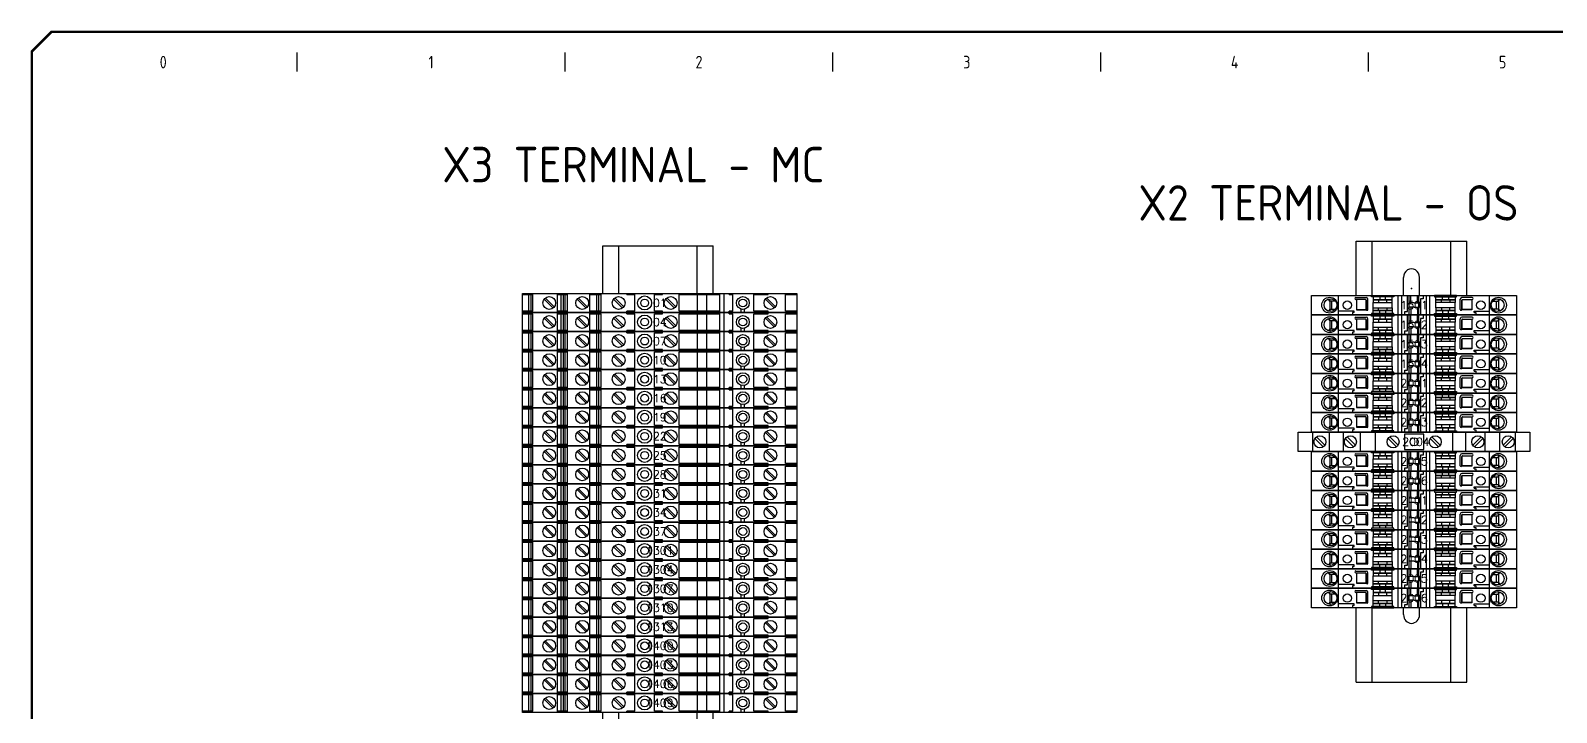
# Model space of a CAD drawing. Header units: inches. Extents: x 0 to 840, y 0 to 593.
# Drawn here: x 0.4 to 484.6, y 376.6 to 593 of the extents above; entities that cross this region are included whole.
import ezdxf
from ezdxf.enums import TextEntityAlignment as Align

# ---------------------------------------------------------------- set-up
doc = ezdxf.new("R2010")
doc.units = ezdxf.units.IN
doc.header["$MEASUREMENT"] = 0
for name, color, linetype in [('PSYMS', 7, 'Continuous'), ('PTAG', 150, 'Continuous'), ('PTERM', 4, 'Continuous'), ('SYMS', 7, 'Continuous'), ('TITLE', 7, 'Continuous')]:
    doc.layers.add(name, color=color, linetype=linetype)
doc.styles.add('ITALIC', font='ITALIC')
doc.styles.add('SIMPLEX', font='simplex')
doc.styles.add('WD', font='txt.shx')
doc.styles.add('WD_IEC', font='isocp2.shx', dxfattribs={"width": 0.9, "height": 4})

# ---------------------------------------------------------------- blocks, each defined once
blk = doc.blocks.new('VDIN7029')
for p, q in [((-17.53, 139.92), (17.53, 139.92)), ((-17.53, 0), (-17.53, 139.92)), ((-12.45, 0), (-12.45, 139.92)), ((12.45, 0), (12.45, 139.92)), ((17.53, 0), (17.53, 139.92)), ((-2.54, 121.51), (-2.54, 128.42)), ((2.54, 121.51), (2.54, 128.42)), ((-2.54, 71.47), (-2.54, 78.39)), ((2.54, 71.47), (2.54, 78.39)), ((-2.54, 21.44), (-2.54, 28.35)), ((2.54, 21.44), (2.54, 28.35)), ((-17.53, 0), (17.53, 0))]:
    blk.add_line(p, q)
for centre, start_param, end_param in [((0, 128.42), 4.712386, 7.853986), ((0, 121.51), 1.570796, 4.712386), ((0, 78.39), 4.712386, 7.853986), ((0, 71.47), 1.570796, 4.712386), ((0, 28.35), 4.712386, 7.853986), ((0, 21.44), 1.570796, 4.712386)]:
    blk.add_ellipse(centre, major_axis=(0, 2.77), ratio=0.917668, start_param=start_param, end_param=end_param)
for p in [(0, 124.97), (0, 74.93), (0, 24.89)]:
    blk.add_point(p)
blk = doc.blocks.new('VDIN7144$$1')
for p, q in [((-17.53, 850), (17.53, 850)), ((-17.53, 349.1), (-17.53, 850)), ((-12.45, 349.1), (-12.45, 850)), ((12.45, 349.1), (12.45, 850)), ((17.53, 349.1), (17.53, 850)), ((-2.54, 822.04), (-2.54, 828.96)), ((2.54, 822.04), (2.54, 828.96)), ((-2.54, 772.01), (-2.54, 778.92)), ((2.54, 772.01), (2.54, 778.92)), ((-2.54, 721.97), (-2.54, 728.88)), ((2.54, 721.97), (2.54, 728.88)), ((-2.54, 671.93), (-2.54, 678.84)), ((2.54, 671.93), (2.54, 678.84)), ((-2.54, 621.89), (-2.54, 628.8)), ((2.54, 621.89), (2.54, 628.8)), ((-2.54, 571.85), (-2.54, 578.77)), ((2.54, 571.85), (2.54, 578.77)), ((-2.54, 521.82), (-2.54, 528.73)), ((2.54, 521.82), (2.54, 528.73)), ((-2.54, 471.78), (-2.54, 478.69)), ((2.54, 471.78), (2.54, 478.69)), ((-2.54, 421.74), (-2.54, 428.65)), ((2.54, 421.74), (2.54, 428.65)), ((-2.54, 371.7), (-2.54, 378.61)), ((2.54, 371.7), (2.54, 378.61))]:
    blk.add_line(p, q)
for centre, start_param, end_param in [((0, 828.96), 4.712386, 7.853986), ((0, 822.04), 1.570796, 4.712386), ((0, 778.92), 4.712386, 7.853986), ((0, 772.01), 1.570796, 4.712386), ((0, 728.88), 4.712386, 7.853986), ((0, 721.97), 1.570796, 4.712386), ((0, 678.84), 4.712386, 7.853986), ((0, 671.93), 1.570796, 4.712386), ((0, 628.8), 4.712386, 7.853986), ((0, 621.89), 1.570796, 4.712386), ((0, 578.77), 4.712386, 7.853986), ((0, 571.85), 1.570796, 4.712386), ((0, 528.73), 4.712386, 7.853986), ((0, 521.82), 1.570796, 4.712386), ((0, 478.69), 4.712386, 7.853986), ((0, 471.78), 1.570796, 4.712386), ((0, 428.65), 4.712386, 7.853986), ((0, 421.74), 1.570796, 4.712386), ((0, 378.61), 4.712386, 7.853986), ((0, 371.7), 1.570796, 4.712386)]:
    blk.add_ellipse(centre, major_axis=(0, 2.77), ratio=0.917668, start_param=start_param, end_param=end_param)
for p in [(0, 825.5), (0, 775.46), (0, 725.42), (0, 675.39), (0, 625.35), (0, 575.31), (0, 525.27), (0, 475.23), (0, 425.2), (0, 375.16)]:
    blk.add_point(p)
at = {"layer": 'SYMS'}
for p, q in [((-5.9, 349.1), (-17.53, 349.1)), ((-4.31, 347.51), (-5.9, 349.1)), ((-1.13, 350.69), (-4.31, 347.51)), ((0.46, 349.1), (-1.13, 350.69)), ((12.45, 349.1), (0.46, 349.1))]:
    blk.add_line(p, q, dxfattribs=at)
blk = doc.blocks.new('acade_title')
at = {"layer": 'SYMS'}
for p, q in [((85, 580), (85, 586)), ((170, 580), (170, 586)), ((255, 580), (255, 586)), ((340, 580), (340, 586)), ((425, 580), (425, 586))]:
    blk.add_line(p, q, dxfattribs=at)
at = {"layer": 'TITLE', "const_width": 0.784}
blk.add_lwpolyline([(765.79, 7.07), (765.79, 586.36), (759.5, 592.64), (7.07, 592.64), (0.79, 586.36), (0.79, 7.07), (7.07, 0.79), (759.5, 0.79)], close=True, dxfattribs=at)
at = {"layer": 'SYMS', "style": 'WD_IEC', "width": 0.9}
for s, p in [('0', (42.5, 581)), ('1', (127.5, 581)), ('2', (212.5, 581)), ('3', (297.5, 581)), ('4', (382.5, 581)), ('5', (467.5, 581))]:
    blk.add_text(s, height=4, dxfattribs=at).set_placement(p, align=Align.CENTER)
at = {"layer": 'TITLE', "color": 1, "style": 'ITALIC'}
for tag, height, p in [('TITLE#1', 3, (806.47, 85.58)), ('TITLE#2', 3, (806.47, 80.5)), ('TITLE#3', 3, (806.47, 75.41)), ('TITLE#4', 3, (806.47, 70.33)), ('DWG#', 4, (806.47, 20.76))]:
    blk.add_attdef(tag, text='', height=height, dxfattribs=at).set_placement(p, align=Align.CENTER)
at = {"layer": 'TITLE', "color": 1, "style": 'SIMPLEX'}
blk.add_attdef('CAD#', (772.63, 49.19), '', height=2.5, rotation=90, dxfattribs=at)
at = {"layer": 'TITLE', "color": 1}
for tag, p, height, style in [('ENGINEER', (783.37, 49.19), 2.5, 'ITALIC'), ('CHKDBY', (813.2, 49.2), 2.5, 'ITALIC'), ('JOB#', (789.06, 41.3), 2.5, 'SIMPLEX'), ('DRAWNBY', (814.95, 41.3), 2.5, 'ITALIC'), ('SCALE', (786.29, 33.76), 2.5, 'SIMPLEX'), ('DATE', (812.8, 33.76), 2.5, 'SIMPLEX'), ('SHTS', (815.9, 6.29), 4, 'ITALIC')]:
    blk.add_attdef(tag, p, '', height=height, dxfattribs=dict(at, style=style))
at = {"layer": 'TITLE', "color": 1, "style": 'ITALIC'}
blk.add_attdef('SH#', text='', height=4, dxfattribs=at).set_placement((799.54, 6.29), align=Align.RIGHT)
at = {"layer": 'TITLE', "color": 7, "flags": 9}
blk.add_attdef('WD_TB', (782.91, 0.79), '', height=3.14, dxfattribs=at)
blk = doc.blocks.new('1011-3jf')
at = {"style": 'WD', "flags": 1}
for tag, height, p in [('INST', 0.125, (0.008, 0.421)), ('LOC', 0.125, (0.008, 0.245)), ('WDBLKNAM', 0.05, (0, -0.525)), ('CAT', 0.05, (0, -0.454)), ('FP', 0.05, (0, -0.597)), ('FPT', 0.05, (0.141, -0.597)), ('ASSYCODE', 0.05, (0, -0.684))]:
    blk.add_attdef(tag, text='', height=height, dxfattribs=at).set_placement(p, align=Align.CENTER)
for tag, p in [('L02PINL', (-1.317, -0.362)), ('L03PINL', (-1.317, -0.427))]:
    blk.add_attdef(tag, text='', height=0.05, dxfattribs=at).set_placement(p, align=Align.MIDDLE_RIGHT)
for tag, p in [('L02PINR', (1.318, -0.362)), ('L03PINR', (1.318, -0.427))]:
    blk.add_attdef(tag, text='', height=0.05, dxfattribs=at).set_placement(p, align=Align.MIDDLE_LEFT)
blk.add_attdef('L03TERM', text='', height=0.1, dxfattribs=at).set_placement((0, -0.459), align=Align.MIDDLE_CENTER)
blk.add_wipeout([(1.714, 0), (1.714, -0.238), (-1.714, -0.238), (-1.714, 0)])
for p, q in [((-1.277, -0.238), (-1.277, 0)), ((-1.153, -0.238), (-1.153, 0)), ((-0.872, -0.238), (-0.872, 0)), ((-0.412, -0.015), (-0.412, 0)), ((0.034, -0.015), (0.034, 0)), ((-1.714, -0.015), (-1.585, -0.015)), ((-1.638, -0.223), (-1.638, -0.015)), ((-1.608, -0.223), (-1.608, -0.015)), ((-1.585, -0.223), (-1.585, -0.015)), ((-1.332, -0.182), (-1.444, -0.07)), ((-1.318, -0.168), (-1.43, -0.056)), ((-1.277, -0.015), (-1.153, -0.015)), ((-1.233, -0.223), (-1.233, -0.015)), ((-1.202, -0.223), (-1.202, -0.015)), ((-1.182, -0.223), (-1.182, -0.015)), ((-0.92, -0.182), (-1.032, -0.07)), ((-0.906, -0.168), (-1.018, -0.056)), ((-0.872, -0.015), (-0.734, -0.015)), ((-0.788, -0.223), (-0.788, -0.015)), ((-0.76, -0.223), (-0.76, -0.015)), ((-0.734, -0.223), (-0.734, -0.015)), ((-0.465, -0.182), (-0.577, -0.07)), ((-0.451, -0.168), (-0.563, -0.056)), ((-0.412, -0.015), (-0.312, -0.015)), ((-0.312, -0.223), (-0.312, -0.015)), ((-0.067, -0.223), (-0.067, -0.015)), ((-0.067, -0.015), (0.034, -0.015)), ((0.034, -0.015), (-0.067, -0.015)), ((0.185, -0.182), (0.073, -0.07)), ((0.199, -0.168), (0.087, -0.056)), ((0.244, -0.223), (0.244, -0.015)), ((0.244, -0.015), (0.751, -0.015)), ((0.47, -0.223), (0.47, -0.015)), ((0.588, -0.223), (0.588, -0.015)), ((0.751, -0.238), (0.751, 0)), ((0.803, -0.238), (0.803, 0)), ((0.867, -0.015), (0.867, 0)), ((0.867, -0.015), (0.911, -0.015)), ((0.911, -0.223), (0.911, -0.015)), ((1.173, -0.223), (1.173, -0.015)), ((1.173, -0.015), (1.354, -0.015)), ((1.431, -0.182), (1.319, -0.07)), ((1.445, -0.168), (1.333, -0.056)), ((1.354, -0.015), (1.354, 0)), ((1.572, -0.223), (1.572, -0.015)), ((1.572, -0.015), (1.714, -0.015)), ((-1.585, -0.223), (-1.714, -0.223)), ((-1.153, -0.223), (-1.277, -0.223)), ((-0.734, -0.223), (-0.872, -0.223)), ((-0.412, -0.238), (-0.412, -0.223)), ((-0.312, -0.223), (-0.412, -0.223)), ((-0.067, -0.223), (0.034, -0.223)), ((0.034, -0.223), (-0.067, -0.223)), ((0.034, -0.238), (0.034, -0.223)), ((0.751, -0.223), (0.244, -0.223)), ((0.911, -0.223), (0.867, -0.223)), ((0.867, -0.238), (0.867, -0.223)), ((1.018, -0.238), (1.018, -0.196)), ((1.06, -0.238), (1.06, -0.196)), ((1.354, -0.223), (1.173, -0.223)), ((1.354, -0.238), (1.354, -0.223)), ((1.714, -0.223), (1.572, -0.223))]:
    blk.add_line(p, q)
blk.add_lwpolyline([(1.714, 0), (1.714, -0.238), (-1.714, -0.238), (-1.714, 0)], close=True)
for centre, radius in [((-1.381, -0.119), 0.08), ((-0.969, -0.119), 0.08), ((-0.514, -0.119), 0.08), ((-0.189, -0.119), 0.0875), ((-0.189, -0.119), 0.049), ((0.136, -0.119), 0.08), ((1.038, -0.119), 0.08), ((1.038, -0.119), 0.049), ((1.382, -0.119), 0.08)]:
    blk.add_circle(centre, radius)
for tag, height, p in [('P_TAGSTRIP', 0.125, (0.008, 0.068)), ('MFG', 0.05, (0, -0.382))]:
    blk.add_attdef(tag, text='', height=height, dxfattribs=at).set_placement(p, align=Align.CENTER)
at = {"style": 'WD', "width": 0.8}
for tag, p in [('WIRENOL', (-1.749, -0.109)), ('L02WIRENOL', (-1.749, -0.242)), ('L03WIRENOL', (-1.749, -0.374))]:
    blk.add_attdef(tag, text='', height=0.1, dxfattribs=at).set_placement(p, align=Align.MIDDLE_RIGHT)
at = {"style": 'WD'}
for tag in ['WIRENO', 'TERM']:
    blk.add_attdef(tag, text='', height=0.1, dxfattribs=at).set_placement((0, -0.119), align=Align.MIDDLE_CENTER)
at = {"style": 'WD', "width": 0.8}
for tag, p in [('WIRENOR', (1.75, -0.109)), ('L02WIRENOR', (1.75, -0.242)), ('L03WIRENOR', (1.75, -0.374))]:
    blk.add_attdef(tag, text='', height=0.1, dxfattribs=at).set_placement(p, align=Align.MIDDLE_LEFT)
at = {"style": 'WD', "flags": 1}
blk.add_attdef('PINL', text='', height=0.05, dxfattribs=at).set_placement((-1.317, -0.296), align=Align.MIDDLE_RIGHT)
blk.add_attdef('L02TERM', text='', height=0.1, dxfattribs=at).set_placement((0, -0.327), align=Align.MIDDLE_CENTER)
blk.add_attdef('PINR', text='', height=0.05, dxfattribs=at).set_placement((1.318, -0.296), align=Align.MIDDLE_LEFT)
blk = doc.blocks.new('2011-1dg')
at = {"style": 'WD', "flags": 1}
for tag, height, p in [('INST', 0.125, (0.008, 0.421)), ('LOC', 0.125, (0.008, 0.245)), ('WDBLKNAM', 0.05, (0, -0.525)), ('CAT', 0.05, (0, -0.454)), ('FP', 0.05, (0, -0.597)), ('FPT', 0.05, (0.141, -0.597)), ('ASSYCODE', 0.05, (0, -0.684))]:
    blk.add_attdef(tag, text='', height=height, dxfattribs=at).set_placement(p, align=Align.CENTER)
blk.add_wipeout([(1.28, -0.244), (-1.28, -0.244), (-1.28, 0), (1.28, 0)])
for p, q in [((-0.943, -0.244), (-0.943, 0)), ((-0.198, -0.244), (-0.198, 0)), ((-0.155, -0.244), (-0.155, 0)), ((-1.054, -0.072), (-1.071, -0.046)), ((-1.054, -0.172), (-1.071, -0.198)), ((-1.054, -0.072), (-1.054, -0.042)), ((-1.054, -0.172), (-1.054, -0.202)), ((-1.028, -0.172), (-1.028, -0.072)), ((-0.943, -0.196), (-0.955, -0.122)), ((-0.721, -0.176), (-0.721, -0.181)), ((-0.721, -0.181), (-0.596, -0.181)), ((-0.513, -0.154), (-0.513, -0.09)), ((-0.272, -0.154), (-0.272, -0.09)), ((0.155, -0.244), (0.155, 0)), ((0.198, -0.244), (0.198, 0)), ((0.272, -0.154), (0.272, -0.09)), ((0.513, -0.154), (0.513, -0.09)), ((0.721, -0.181), (0.596, -0.181)), ((0.721, -0.176), (0.721, -0.181)), ((0.943, -0.244), (0.943, 0)), ((0.943, -0.196), (0.955, -0.122)), ((1.028, -0.172), (1.028, -0.072)), ((1.054, -0.072), (1.054, -0.042)), ((1.054, -0.072), (1.071, -0.046)), ((1.054, -0.172), (1.054, -0.202)), ((1.054, -0.172), (1.071, -0.198)), ((-0.75, -0.196), (-0.943, -0.196)), ((-0.75, -0.215), (-0.771, -0.215)), ((-0.771, -0.215), (-0.771, -0.244)), ((-0.75, -0.215), (-0.75, -0.196)), ((0.75, -0.196), (0.943, -0.196)), ((0.75, -0.215), (0.75, -0.196)), ((0.75, -0.215), (0.771, -0.215)), ((0.771, -0.215), (0.771, -0.244))]:
    blk.add_line(p, q)
for points in [[(1.28, -0.244), (-1.28, -0.244), (-1.28, 0), (1.28, 0)], [(-0.531, 0), (-0.254, 0), (-0.254, -0.017), (-0.531, -0.017)], [(-0.272, -0.017), (-0.513, -0.017), (-0.513, -0.054), (-0.272, -0.054)], [(-0.272, -0.054), (-0.513, -0.054), (-0.513, -0.09), (-0.272, -0.09)], [(-0.272, -0.19), (-0.513, -0.19), (-0.513, -0.154), (-0.272, -0.154)], [(-0.272, -0.227), (-0.513, -0.227), (-0.513, -0.19), (-0.272, -0.19)], [(-0.445, -0.09), (-0.341, -0.09), (-0.341, -0.054), (-0.445, -0.054)], [(-0.445, -0.154), (-0.341, -0.154), (-0.341, -0.19), (-0.445, -0.19)], [(-0.43, -0.054), (-0.356, -0.054), (-0.356, -0.017), (-0.43, -0.017)], [(-0.43, -0.19), (-0.356, -0.19), (-0.356, -0.227), (-0.43, -0.227)], [(0.531, 0), (0.254, 0), (0.254, -0.017), (0.531, -0.017)], [(0.272, -0.017), (0.513, -0.017), (0.513, -0.054), (0.272, -0.054)], [(0.272, -0.054), (0.513, -0.054), (0.513, -0.09), (0.272, -0.09)], [(0.272, -0.19), (0.513, -0.19), (0.513, -0.154), (0.272, -0.154)], [(0.272, -0.227), (0.513, -0.227), (0.513, -0.19), (0.272, -0.19)], [(0.445, -0.09), (0.341, -0.09), (0.341, -0.054), (0.445, -0.054)], [(0.445, -0.154), (0.341, -0.154), (0.341, -0.19), (0.445, -0.19)], [(0.43, -0.054), (0.356, -0.054), (0.356, -0.017), (0.43, -0.017)], [(0.43, -0.19), (0.356, -0.19), (0.356, -0.227), (0.43, -0.227)], [(-0.531, -0.244), (-0.254, -0.244), (-0.254, -0.227), (-0.531, -0.227)], [(0.531, -0.244), (0.254, -0.244), (0.254, -0.227), (0.531, -0.227)]]:
    blk.add_lwpolyline(points, close=True)
for points in [[(-0.114, -0.244), (-0.114, -0.201), (-0.081, -0.201), (-0.081, 0)], [(-0.061, -0.244), (-0.061, 0)], [(-0.042, -0.095), (-0.042, 0)], [(0.042, -0.095), (0.042, 0)], [(0.061, -0.244), (0.061, 0)], [(0.114, 0), (0.114, -0.043), (0.081, -0.043), (0.081, -0.244)], [(-0.983, -0.072), (-1.054, -0.072), (-1.054, -0.172)], [(-1.054, -0.172), (-0.983, -0.172)], [(-0.726, -0.028), (-0.598, -0.028)], [(-0.605, -0.053), (-0.726, -0.053)], [(-0.605, -0.053), (-0.721, -0.053), (-0.721, -0.176)], [(-0.721, -0.176), (-0.598, -0.176), (-0.598, -0.06)], [(-0.598, -0.06), (-0.598, -0.176)], [(-0.577, -0.176), (-0.577, -0.049)], [(0, -0.095), (-0.061, -0.095)], [(0, -0.149), (-0.061, -0.149)], [(-0.042, -0.149), (-0.042, -0.244)], [(0, -0.095), (0.061, -0.095)], [(0, -0.149), (0.061, -0.149)], [(0.042, -0.149), (0.042, -0.244)], [(0.577, -0.176), (0.577, -0.049)], [(0.726, -0.028), (0.598, -0.028)], [(0.721, -0.176), (0.598, -0.176), (0.598, -0.06)], [(0.598, -0.06), (0.598, -0.176)], [(0.605, -0.053), (0.726, -0.053)], [(0.605, -0.053), (0.721, -0.053), (0.721, -0.176)], [(0.983, -0.072), (1.054, -0.072), (1.054, -0.172)], [(1.054, -0.172), (0.983, -0.172)]]:
    blk.add_lwpolyline(points)
for centre, radius in [((-1.054, -0.122), 0.0986), ((-1.045, -0.122), 0.0801), ((-0.834, -0.122), 0.0528), ((0.834, -0.122), 0.0528), ((1.054, -0.122), 0.0986), ((1.045, -0.122), 0.0801)]:
    blk.add_circle(centre, radius)
for centre, radius, start, end in [((-0.726, -0.04), 0.0122, 90, 270), ((-0.605, -0.06), 0.00773, 0, 90), ((-0.598, -0.049), 0.0208, 0, 90), ((-0.587, -0.176), 0.0104, 180, 0), ((0.598, -0.049), 0.0208, 90, 180), ((0.587, -0.176), 0.0104, 180, 0), ((0.605, -0.06), 0.00773, 90, 180), ((0.726, -0.04), 0.0122, 270, 90)]:
    blk.add_arc(centre, radius, start, end)
for tag, height, p in [('P_TAGSTRIP', 0.125, (0.008, 0.068)), ('MFG', 0.05, (0, -0.382))]:
    blk.add_attdef(tag, text='', height=height, dxfattribs=at).set_placement(p, align=Align.CENTER)
at = {"style": 'WD', "width": 0.8}
blk.add_attdef('WIRENOL', text='', height=0.1, dxfattribs=at).set_placement((-1.349, -0.122), align=Align.MIDDLE_RIGHT)
at = {"style": 'WD'}
for tag in ['WIRENO', 'TERM']:
    blk.add_attdef(tag, text='', height=0.1, dxfattribs=at).set_placement((0, -0.122), align=Align.MIDDLE_CENTER)
at = {"style": 'WD', "width": 0.8}
blk.add_attdef('WIRENOR', text='', height=0.1, dxfattribs=at).set_placement((1.349, -0.122), align=Align.MIDDLE_LEFT)
at = {"style": 'WD', "flags": 1}
blk.add_attdef('TERMDESCL', text='', height=0.05, dxfattribs=at).set_placement((-1.347, -0.237), align=Align.MIDDLE_RIGHT)
blk.add_attdef('TERMDESCR', text='', height=0.05, dxfattribs=at).set_placement((1.349, -0.237), align=Align.MIDDLE_LEFT)
blk = doc.blocks.new('DIKD1_5')
at = {"style": 'WD_IEC', "flags": 1}
for tag, height, p in [('INST', 0.125, (0, 0.384)), ('LOC', 0.125, (0, 0.207)), ('WDBLKNAM', 0.05, (0.003, -0.459)), ('ASSYCODE', 0.05, (0.003, -0.618)), ('FP', 0.05, (0.003, -0.531)), ('FPT', 0.05, (0.144, -0.531))]:
    blk.add_attdef(tag, text='', height=height, dxfattribs=at).set_placement(p, align=Align.CENTER)
at = {"style": 'WD_IEC', "width": 0.8}
blk.add_attdef('WIRENOR', text='', height=0.1, dxfattribs=at).set_placement((1.555, -0.122), align=Align.MIDDLE_LEFT)
at = {"style": 'WD_IEC', "flags": 1}
blk.add_attdef('TERMDESCR', text='', height=0.05, dxfattribs=at).set_placement((1.555, -0.237), align=Align.MIDDLE_LEFT)
blk.add_wipeout([(1.448, -0.244), (-1.448, -0.244), (-1.448, 0), (1.448, 0)])
for p, q in [((-1.263, -0.244), (-1.263, 0)), ((-1.058, -0.244), (-1.058, 0)), ((-0.883, -0.244), (-0.883, 0)), ((-0.668, -0.244), (-0.668, 0)), ((-0.481, -0.244), (-0.481, 0)), ((-1.135, -0.185), (-1.239, -0.081)), ((-1.114, -0.163), (-1.218, -0.059)), ((-0.755, -0.185), (-0.859, -0.081)), ((-0.734, -0.163), (-0.838, -0.059)), ((-0.221, -0.185), (-0.325, -0.081)), ((-0.199, -0.163), (-0.303, -0.059)), ((0.305, -0.185), (0.201, -0.081)), ((0.327, -0.163), (0.223, -0.059)), ((0.486, -0.244), (0.486, 0)), ((0.648, -0.244), (0.648, 0)), ((0.734, -0.163), (0.838, -0.059)), ((0.755, -0.185), (0.859, -0.081)), ((0.883, 0), (0.883, -0.244)), ((1.068, 0), (1.068, -0.244)), ((1.114, -0.163), (1.218, -0.059)), ((1.135, -0.185), (1.239, -0.081)), ((1.262, 0), (1.262, -0.244))]:
    blk.add_line(p, q)
for points in [[(1.448, -0.244), (-1.448, -0.244), (-1.448, 0), (1.448, 0)], [(0.121, -0.026), (-0.119, -0.026), (-0.119, -0.218), (0.121, -0.218)]]:
    blk.add_lwpolyline(points, close=True)
for centre, radius in [((-1.176, -0.122), 0.075), ((-0.796, -0.122), 0.075), ((-0.262, -0.122), 0.075), ((0.001, -0.122), 0.0506), ((0.264, -0.122), 0.075), ((0.796, -0.122), 0.075), ((1.176, -0.122), 0.075)]:
    blk.add_circle(centre, radius)
for tag, height, p in [('P_TAGSTRIP', 0.125, (0, 0.031)), ('MFG', 0.05, (0.003, -0.316)), ('CAT', 0.05, (0.003, -0.388))]:
    blk.add_attdef(tag, text='', height=height, dxfattribs=at).set_placement(p, align=Align.CENTER)
at = {"style": 'WD_IEC', "width": 0.8}
blk.add_attdef('WIRENOL', text='', height=0.1, dxfattribs=at).set_placement((-1.535, -0.122), align=Align.MIDDLE_RIGHT)
at = {"style": 'WD_IEC'}
for tag in ['WIRENO', 'TERM']:
    blk.add_attdef(tag, text='', height=0.1, dxfattribs=at).set_placement((0.023, -0.121), align=Align.MIDDLE_CENTER)
at = {"style": 'WD_IEC', "flags": 1}
blk.add_attdef('TERMDESCL', text='', height=0.05, dxfattribs=at).set_placement((-1.532, -0.237), align=Align.MIDDLE_RIGHT)

msp = doc.modelspace()

# ---------------------------------------------------------------- block references
for name, p in [('acade_title', (0, 0)), ('VDIN7144$$1', (199.49, -325.33))]:
    msp.add_blockref(name, p)
at = {"layer": 'PSYMS'}
ref = msp.add_blockref('VDIN7029', (438.61, 386.21), dxfattribs=at)
ref.add_attrib('P_TAG1', '+MC-DR2', dxfattribs={"layer": 'PTAG', "height": 0.125, "style": 'WD_IEC'}).set_placement((438.61, 456.17), align=Align.CENTER)

# ---------------------------------------------------------------- texts
at = {"style": 'WD_IEC'}
for s, p in [('X3 TERMINAL - MC', (131.01, 544.84)), ('X2 TERMINAL - OS', (351.91, 532.7))]:
    msp.add_text(s, height=11.25, dxfattribs=at).set_placement(p)

# ---------------------------------------------------------------- next in the draw order: block references
ref = msp.add_blockref('1011-3jf', (200.07, 509.58), dxfattribs=dict(xscale=25.40000000000001, yscale=25.40000000000001, zscale=25.40000000000001))
ref.add_attrib('TERM', '01', dxfattribs={"layer": 'PTERM', "height": 2.54, "style": 'WD'}).set_placement((200.07, 506.56), align=Align.MIDDLE_CENTER)
ref = msp.add_blockref('2011-1dg', (439.42, 508.97), dxfattribs=dict(xscale=25.39999999999998, yscale=25.39999999999998, zscale=25.39999999999998))
ref.add_attrib('TERM', '1501', dxfattribs={"layer": 'PTERM', "height": 2.54, "style": 'WD'}).set_placement((439.42, 505.87), align=Align.MIDDLE_CENTER)

# ---------------------------------------------------------------- next in the draw order: block references
ref = msp.add_blockref('1011-3jf', (200.07, 503.53), dxfattribs=dict(xscale=25.40000000000001, yscale=25.40000000000001, zscale=25.40000000000001))
ref.add_attrib('TERM', '04', dxfattribs={"layer": 'PTERM', "height": 2.54, "style": 'WD'}).set_placement((200.07, 500.51), align=Align.MIDDLE_CENTER)
ref = msp.add_blockref('2011-1dg', (439.42, 502.77), dxfattribs=dict(xscale=25.39999999999998, yscale=25.39999999999998, zscale=25.39999999999998))
ref.add_attrib('TERM', '1502', dxfattribs={"layer": 'PTERM', "height": 2.54, "style": 'WD'}).set_placement((439.42, 499.67), align=Align.MIDDLE_CENTER)

# ---------------------------------------------------------------- next in the draw order: block references
ref = msp.add_blockref('1011-3jf', (200.07, 497.49), dxfattribs=dict(xscale=25.40000000000001, yscale=25.40000000000001, zscale=25.40000000000001))
ref.add_attrib('TERM', '07', dxfattribs={"layer": 'PTERM', "height": 2.54, "style": 'WD'}).set_placement((200.07, 494.47), align=Align.MIDDLE_CENTER)
ref = msp.add_blockref('2011-1dg', (439.42, 496.58), dxfattribs=dict(xscale=25.39999999999998, yscale=25.39999999999998, zscale=25.39999999999998))
ref.add_attrib('TERM', '1503', dxfattribs={"layer": 'PTERM', "height": 2.54, "style": 'WD'}).set_placement((439.42, 493.48), align=Align.MIDDLE_CENTER)

# ---------------------------------------------------------------- next in the draw order: block references
ref = msp.add_blockref('1011-3jf', (200.07, 491.44), dxfattribs=dict(xscale=25.40000000000001, yscale=25.40000000000001, zscale=25.40000000000001))
ref.add_attrib('TERM', '10', dxfattribs={"layer": 'PTERM', "height": 2.54, "style": 'WD'}).set_placement((200.07, 488.42), align=Align.MIDDLE_CENTER)
ref = msp.add_blockref('2011-1dg', (439.42, 490.38), dxfattribs=dict(xscale=25.39999999999998, yscale=25.39999999999998, zscale=25.39999999999998))
ref.add_attrib('TERM', '1504', dxfattribs={"layer": 'PTERM', "height": 2.54, "style": 'WD'}).set_placement((439.42, 487.28), align=Align.MIDDLE_CENTER)

# ---------------------------------------------------------------- next in the draw order: block references
ref = msp.add_blockref('1011-3jf', (200.07, 485.4), dxfattribs=dict(xscale=25.40000000000001, yscale=25.40000000000001, zscale=25.40000000000001))
ref.add_attrib('TERM', '13', dxfattribs={"layer": 'PTERM', "height": 2.54, "style": 'WD'}).set_placement((200.07, 482.38), align=Align.MIDDLE_CENTER)
ref = msp.add_blockref('2011-1dg', (439.42, 484.18), dxfattribs=dict(xscale=25.39999999999998, yscale=25.39999999999998, zscale=25.39999999999998))
ref.add_attrib('TERM', '2001', dxfattribs={"layer": 'PTERM', "height": 2.54, "style": 'WD'}).set_placement((439.42, 481.08), align=Align.MIDDLE_CENTER)

# ---------------------------------------------------------------- next in the draw order: block references
ref = msp.add_blockref('1011-3jf', (200.07, 479.35), dxfattribs=dict(xscale=25.40000000000001, yscale=25.40000000000001, zscale=25.40000000000001))
ref.add_attrib('TERM', '16', dxfattribs={"layer": 'PTERM', "height": 2.54, "style": 'WD'}).set_placement((200.07, 476.33), align=Align.MIDDLE_CENTER)
ref = msp.add_blockref('2011-1dg', (439.42, 477.98), dxfattribs=dict(xscale=25.39999999999998, yscale=25.39999999999998, zscale=25.39999999999998))
ref.add_attrib('TERM', '2002', dxfattribs={"layer": 'PTERM', "height": 2.54, "style": 'WD'}).set_placement((439.42, 474.88), align=Align.MIDDLE_CENTER)

# ---------------------------------------------------------------- next in the draw order: block references
ref = msp.add_blockref('1011-3jf', (200.07, 473.31), dxfattribs=dict(xscale=25.40000000000001, yscale=25.40000000000001, zscale=25.40000000000001))
ref.add_attrib('TERM', '19', dxfattribs={"layer": 'PTERM', "height": 2.54, "style": 'WD'}).set_placement((200.07, 470.28), align=Align.MIDDLE_CENTER)
ref = msp.add_blockref('2011-1dg', (439.42, 471.78), dxfattribs=dict(xscale=25.39999999999998, yscale=25.39999999999998, zscale=25.39999999999998))
ref.add_attrib('TERM', '2003', dxfattribs={"layer": 'PTERM', "height": 2.54, "style": 'WD'}).set_placement((439.42, 468.69), align=Align.MIDDLE_CENTER)

# ---------------------------------------------------------------- next in the draw order: block references
ref = msp.add_blockref('1011-3jf', (200.07, 467.26), dxfattribs=dict(xscale=25.40000000000001, yscale=25.40000000000001, zscale=25.40000000000001))
ref.add_attrib('TERM', '22', dxfattribs={"layer": 'PTERM', "height": 2.54, "style": 'WD'}).set_placement((200.07, 464.24), align=Align.MIDDLE_CENTER)
ref = msp.add_blockref('DIKD1_5', (439.42, 465.59), dxfattribs=dict(xscale=25.39999999999998, yscale=25.39999999999998, zscale=25.39999999999998))
ref.add_attrib('TERM', '2004', dxfattribs={"layer": 'PTERM', "height": 2.54, "style": 'WD'}).set_placement((440.01, 462.51), align=Align.MIDDLE_CENTER)

# ---------------------------------------------------------------- next in the draw order: block references
ref = msp.add_blockref('1011-3jf', (200.07, 461.22), dxfattribs=dict(xscale=25.40000000000001, yscale=25.40000000000001, zscale=25.40000000000001))
ref.add_attrib('TERM', '25', dxfattribs={"layer": 'PTERM', "height": 2.54, "style": 'WD'}).set_placement((200.07, 458.19), align=Align.MIDDLE_CENTER)
ref = msp.add_blockref('2011-1dg', (439.42, 459.39), dxfattribs=dict(xscale=25.39999999999998, yscale=25.39999999999998, zscale=25.39999999999998))
ref.add_attrib('TERM', '2005', dxfattribs={"layer": 'PTERM', "height": 2.54, "style": 'WD'}).set_placement((439.42, 456.29), align=Align.MIDDLE_CENTER)

# ---------------------------------------------------------------- next in the draw order: block references
ref = msp.add_blockref('1011-3jf', (200.07, 455.17), dxfattribs=dict(xscale=25.40000000000001, yscale=25.40000000000001, zscale=25.40000000000001))
ref.add_attrib('TERM', '28', dxfattribs={"layer": 'PTERM', "height": 2.54, "style": 'WD'}).set_placement((200.07, 452.15), align=Align.MIDDLE_CENTER)
ref = msp.add_blockref('2011-1dg', (439.42, 453.19), dxfattribs=dict(xscale=25.39999999999998, yscale=25.39999999999998, zscale=25.39999999999998))
ref.add_attrib('TERM', '2006', dxfattribs={"layer": 'PTERM', "height": 2.54, "style": 'WD'}).set_placement((439.42, 450.09), align=Align.MIDDLE_CENTER)

# ---------------------------------------------------------------- next in the draw order: block references
ref = msp.add_blockref('1011-3jf', (200.07, 449.13), dxfattribs=dict(xscale=25.40000000000001, yscale=25.40000000000001, zscale=25.40000000000001))
ref.add_attrib('TERM', '31', dxfattribs={"layer": 'PTERM', "height": 2.54, "style": 'WD'}).set_placement((200.07, 446.1), align=Align.MIDDLE_CENTER)
ref = msp.add_blockref('2011-1dg', (439.42, 446.99), dxfattribs=dict(xscale=25.39999999999998, yscale=25.39999999999998, zscale=25.39999999999998))
ref.add_attrib('TERM', '2101', dxfattribs={"layer": 'PTERM', "height": 2.54, "style": 'WD'}).set_placement((439.42, 443.9), align=Align.MIDDLE_CENTER)

# ---------------------------------------------------------------- next in the draw order: block references
ref = msp.add_blockref('1011-3jf', (200.07, 443.08), dxfattribs=dict(xscale=25.40000000000001, yscale=25.40000000000001, zscale=25.40000000000001))
ref.add_attrib('TERM', '34', dxfattribs={"layer": 'PTERM', "height": 2.54, "style": 'WD'}).set_placement((200.07, 440.06), align=Align.MIDDLE_CENTER)
ref = msp.add_blockref('2011-1dg', (439.42, 440.8), dxfattribs=dict(xscale=25.39999999999998, yscale=25.39999999999998, zscale=25.39999999999998))
ref.add_attrib('TERM', '2102', dxfattribs={"layer": 'PTERM', "height": 2.54, "style": 'WD'}).set_placement((439.42, 437.7), align=Align.MIDDLE_CENTER)

# ---------------------------------------------------------------- next in the draw order: block references
ref = msp.add_blockref('1011-3jf', (200.07, 437.04), dxfattribs=dict(xscale=25.40000000000001, yscale=25.40000000000001, zscale=25.40000000000001))
ref.add_attrib('TERM', '37', dxfattribs={"layer": 'PTERM', "height": 2.54, "style": 'WD'}).set_placement((200.07, 434.01), align=Align.MIDDLE_CENTER)
ref = msp.add_blockref('2011-1dg', (439.42, 434.6), dxfattribs=dict(xscale=25.39999999999998, yscale=25.39999999999998, zscale=25.39999999999998))
ref.add_attrib('TERM', '2103', dxfattribs={"layer": 'PTERM', "height": 2.54, "style": 'WD'}).set_placement((439.42, 431.5), align=Align.MIDDLE_CENTER)

# ---------------------------------------------------------------- next in the draw order: block references
ref = msp.add_blockref('1011-3jf', (200.07, 430.99), dxfattribs=dict(xscale=25.40000000000001, yscale=25.40000000000001, zscale=25.40000000000001))
ref.add_attrib('TERM', '1301', dxfattribs={"layer": 'PTERM', "height": 2.54, "style": 'WD'}).set_placement((200.07, 427.97), align=Align.MIDDLE_CENTER)
ref = msp.add_blockref('2011-1dg', (439.42, 428.4), dxfattribs=dict(xscale=25.39999999999998, yscale=25.39999999999998, zscale=25.39999999999998))
ref.add_attrib('TERM', '2104', dxfattribs={"layer": 'PTERM', "height": 2.54, "style": 'WD'}).set_placement((439.42, 425.3), align=Align.MIDDLE_CENTER)

# ---------------------------------------------------------------- next in the draw order: block references
ref = msp.add_blockref('1011-3jf', (200.07, 424.95), dxfattribs=dict(xscale=25.40000000000001, yscale=25.40000000000001, zscale=25.40000000000001))
ref.add_attrib('TERM', '1304', dxfattribs={"layer": 'PTERM', "height": 2.54, "style": 'WD'}).set_placement((200.07, 421.92), align=Align.MIDDLE_CENTER)
ref = msp.add_blockref('2011-1dg', (439.42, 422.2), dxfattribs=dict(xscale=25.39999999999998, yscale=25.39999999999998, zscale=25.39999999999998))
ref.add_attrib('TERM', '2005', dxfattribs={"layer": 'PTERM', "height": 2.54, "style": 'WD'}).set_placement((439.42, 419.11), align=Align.MIDDLE_CENTER)

# ---------------------------------------------------------------- next in the draw order: block references
ref = msp.add_blockref('1011-3jf', (200.07, 418.9), dxfattribs=dict(xscale=25.40000000000001, yscale=25.40000000000001, zscale=25.40000000000001))
ref.add_attrib('TERM', '1307', dxfattribs={"layer": 'PTERM', "height": 2.54, "style": 'WD'}).set_placement((200.07, 415.88), align=Align.MIDDLE_CENTER)
ref = msp.add_blockref('2011-1dg', (439.42, 416.01), dxfattribs=dict(xscale=25.39999999999998, yscale=25.39999999999998, zscale=25.39999999999998))
ref.add_attrib('TERM', '2006', dxfattribs={"layer": 'PTERM', "height": 2.54, "style": 'WD'}).set_placement((439.42, 412.91), align=Align.MIDDLE_CENTER)

# ---------------------------------------------------------------- next in the draw order: block references
ref = msp.add_blockref('1011-3jf', (200.07, 412.86), dxfattribs=dict(xscale=25.40000000000001, yscale=25.40000000000001, zscale=25.40000000000001))
ref.add_attrib('TERM', '1310', dxfattribs={"layer": 'PTERM', "height": 2.54, "style": 'WD'}).set_placement((200.07, 409.83), align=Align.MIDDLE_CENTER)

# ---------------------------------------------------------------- next in the draw order: block references
ref = msp.add_blockref('1011-3jf', (200.07, 406.81), dxfattribs=dict(xscale=25.40000000000001, yscale=25.40000000000001, zscale=25.40000000000001))
ref.add_attrib('TERM', '1313', dxfattribs={"layer": 'PTERM', "height": 2.54, "style": 'WD'}).set_placement((200.07, 403.79), align=Align.MIDDLE_CENTER)

# ---------------------------------------------------------------- next in the draw order: block references
ref = msp.add_blockref('1011-3jf', (200.07, 400.77), dxfattribs=dict(xscale=25.40000000000001, yscale=25.40000000000001, zscale=25.40000000000001))
ref.add_attrib('TERM', '1400', dxfattribs={"layer": 'PTERM', "height": 2.54, "style": 'WD'}).set_placement((200.07, 397.74), align=Align.MIDDLE_CENTER)

# ---------------------------------------------------------------- next in the draw order: block references
ref = msp.add_blockref('1011-3jf', (200.07, 394.72), dxfattribs=dict(xscale=25.40000000000001, yscale=25.40000000000001, zscale=25.40000000000001))
ref.add_attrib('TERM', '1403', dxfattribs={"layer": 'PTERM', "height": 2.54, "style": 'WD'}).set_placement((200.07, 391.7), align=Align.MIDDLE_CENTER)

# ---------------------------------------------------------------- next in the draw order: block references
ref = msp.add_blockref('1011-3jf', (200.07, 388.68), dxfattribs=dict(xscale=25.40000000000001, yscale=25.40000000000001, zscale=25.40000000000001))
ref.add_attrib('TERM', '1406', dxfattribs={"layer": 'PTERM', "height": 2.54, "style": 'WD'}).set_placement((200.07, 385.65), align=Align.MIDDLE_CENTER)

# ---------------------------------------------------------------- next in the draw order: block references
ref = msp.add_blockref('1011-3jf', (200.07, 382.63), dxfattribs=dict(xscale=25.40000000000001, yscale=25.40000000000001, zscale=25.40000000000001))
ref.add_attrib('TERM', '1409', dxfattribs={"layer": 'PTERM', "height": 2.54, "style": 'WD'}).set_placement((200.07, 379.61), align=Align.MIDDLE_CENTER)

doc.saveas('drawing.dxf')
